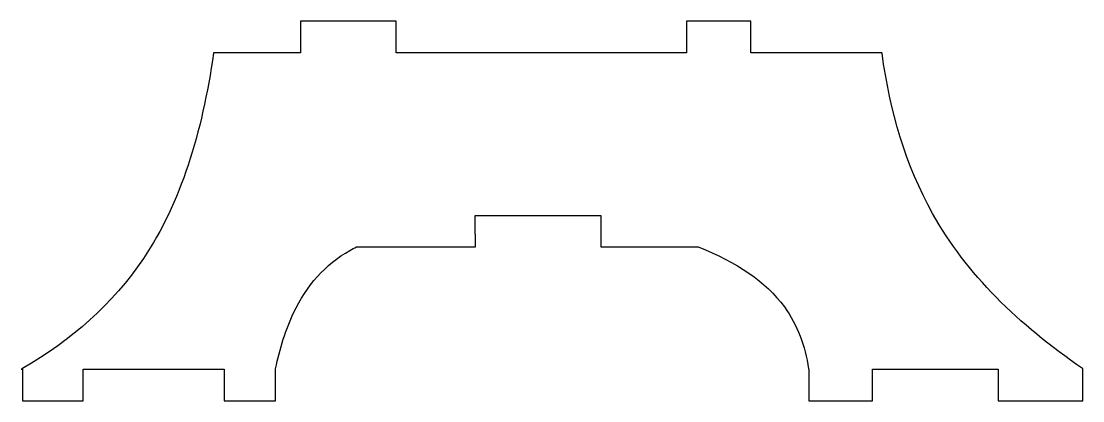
# Model space of a CAD drawing. Header units: millimetres. Extents: x -33.7 to 33.6, y -12 to 12.
import ezdxf

# ---------------------------------------------------------------- set-up
doc = ezdxf.new("R2010")
doc.units = ezdxf.units.MM
doc.layers.get('0').update_dxf_attribs({"linetype": 'CONTINUOUS'})

msp = doc.modelspace()

# ---------------------------------------------------------------- linework, layer by layer
for p, q in [((-9.93, 12.025), (-16, 12.025)), ((-16, 12.025), (-16, 10.025)), ((-9.93, 10.025), (-9.93, 12.025)), ((12.58, 12.025), (8.51, 12.025)), ((8.51, 12.025), (8.51, 10.025)), ((12.58, 10.025), (12.58, 12.025)), ((-16, 10.025), (-21.515, 10.025)), ((8.51, 10.025), (-9.93, 10.025)), ((20.906, 10.025), (12.58, 10.025)), ((-4.9, -1.475), (-4.9, -0.275)), ((-4.9, -0.275), (3.07, -0.275)), ((3.07, -0.275), (3.07, -2.275)), ((-4.879, -1.475), (-4.9, -1.475)), ((-4.885, -2.275), (-4.879, -1.475)), ((-12.445, -2.275), (-4.885, -2.275)), ((3.07, -2.275), (9.251, -2.275)), ((-33.716, -10.025), (-33.628, -10.025)), ((-33.628, -10.025), (-33.628, -12.025)), ((-29.791, -12.025), (-29.791, -10.025)), ((-29.791, -10.025), (-20.841, -10.025)), ((-20.841, -10.025), (-20.841, -12.025)), ((-17.579, -12.025), (-17.579, -10.003)), ((16.253, -10.025), (16.27, -10.025)), ((16.27, -10.025), (16.27, -12.025)), ((20.299, -12.025), (20.299, -10.025)), ((20.299, -10.025), (28.269, -10.025)), ((28.269, -10.025), (28.269, -12.025)), ((33.648, -12.025), (33.648, -9.987)), ((-33.628, -12.025), (-29.791, -12.025)), ((-20.841, -12.025), (-17.579, -12.025)), ((16.27, -12.025), (20.299, -12.025)), ((28.269, -12.025), (33.648, -12.025))]:
    msp.add_line(p, q)
for points, knots in [([(-21.515, 10.025), (-21.516, 10.018), (-21.517, 10.011), (-21.518, 10.003), (-22.231, 4.927), (-23.609, 0.492), (-25.963, -3.007), (-27.916, -5.91), (-30.527, -8.182), (-33.636, -9.978), (-33.663, -9.994), (-33.69, -10.009), (-33.716, -10.025)], [-1.000772, -1.000772, -1.000772, -1.000772, -1, -1, -1, -0.453503, -0.453503, -0.453503, 0, 0, 0, 0.003922, 0.003922, 0.003922, 0.003922]), ([(33.648, -9.987), (33.645, -9.984), (33.641, -9.982), (33.637, -9.979), (29.549, -7.205), (26.264, -3.992), (24.122, -0.155), (22.423, 2.887), (21.411, 6.305), (20.909, 10.003), (20.908, 10.011), (20.907, 10.018), (20.906, 10.025)], [-0.000498, -0.000498, -0.000498, -0.000498, 0, 0, 0, 0.557871, 0.557871, 0.557871, 1, 1, 1, 1.000862, 1.000862, 1.000862, 1.000862]), ([(-16.431, -6.454), (-15.607, -4.713), (-14.426, -3.385), (-12.858, -2.496), (-12.723, -2.419), (-12.585, -2.346), (-12.445, -2.275)], [-0.7409412, -0.7409412, -0.7409412, -0.7409412, -0.3122756, -0.3122756, -0.3122756, -0.2753728, -0.2753728, -0.2753728, -0.2753728]), ([(9.251, -2.275), (11.669, -3.232), (13.552, -4.468), (14.713, -6.082), (15.535, -7.225), (16.027, -8.543), (16.249, -10.004), (16.251, -10.011), (16.252, -10.018), (16.253, -10.025)], [-0.85736, -0.85736, -0.85736, -0.85736, -0.3553943, -0.3553943, -0.3553943, 0, 0, 0, 0.0017182, 0.0017182, 0.0017182, 0.0017182])]:
    msp.add_open_spline(points, degree=3, knots=knots)
msp.add_open_spline([(-17.579, -10.003), (-17.306, -8.694), (-16.928, -7.505), (-16.431, -6.454)], degree=3)

doc.saveas('drawing.dxf')
